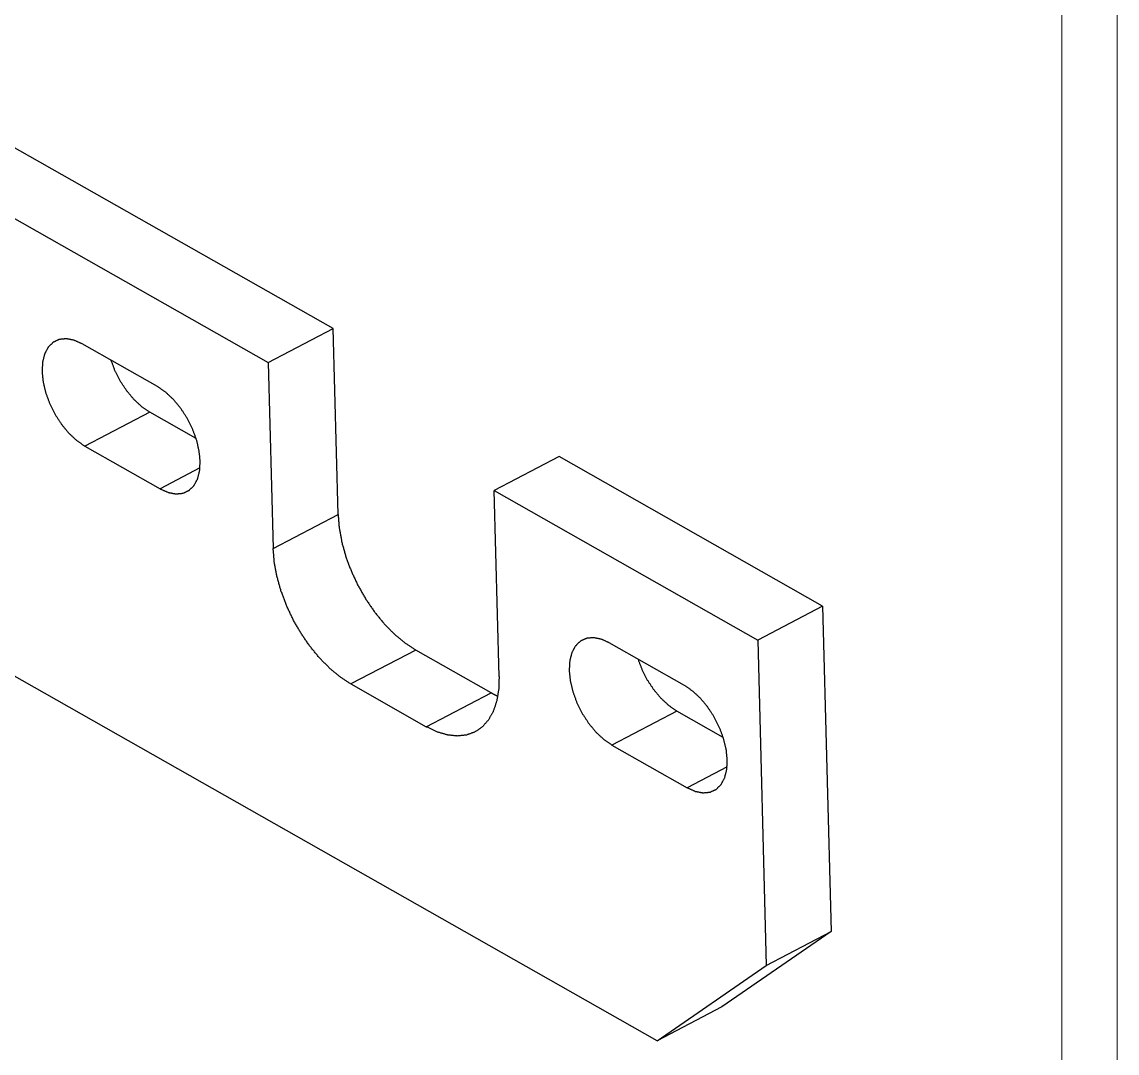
# Model space of a CAD drawing. Header units: millimetres. Extents: x 0 to 420, y 0 to 297.
# Drawn here: x 321.1 to 420, y 66.9 to 160 of the extents above; entities that cross this region are included whole.
import ezdxf

# ---------------------------------------------------------------- set-up
doc = ezdxf.new("R2010")
doc.units = ezdxf.units.MM
doc.layers.add('1', color=7, linetype='Continuous', true_color=0xffffff)

msp = doc.modelspace()

# ---------------------------------------------------------------- linework, layer by layer
at = {"layer": '1', "color": 132, "linetype": 'Continuous', "lineweight": 18}
for p, q in [((420, 0), (420, 297)), ((415, 5), (415, 292))]:
    msp.add_line(p, q, dxfattribs=at)
at = {"layer": '1', "color": 30, "linetype": 'Continuous', "lineweight": 25}
for p, q in [((349.196, 132.296), (308.988, 155.094)), ((303.126, 152.028), (343.334, 129.23)), ((343.334, 129.23), (349.196, 132.296)), ((349.637, 115.509), (349.196, 132.296)), ((333.321, 127.053), (326.519, 130.909)), ((343.334, 129.23), (343.775, 112.444)), ((332.623, 124.743), (326.762, 121.677)), ((336.813, 122.367), (332.623, 124.743)), ((326.762, 121.677), (333.563, 117.821)), ((369.601, 120.726), (363.739, 117.66)), ((393.406, 107.229), (369.601, 120.726)), ((337.164, 119.704), (333.563, 117.821)), ((364.18, 100.874), (363.739, 117.66)), ((363.739, 117.66), (387.545, 104.163)), ((343.775, 112.444), (349.637, 115.509)), ((378.444, 67.982), (304.227, 110.063)), ((393.406, 107.229), (387.545, 104.163)), ((393.406, 107.229), (394.178, 77.853)), ((380.932, 100.058), (374.13, 103.914)), ((387.545, 104.163), (388.316, 74.787)), ((356.659, 103.26), (350.797, 100.194)), ((363.46, 99.404), (356.659, 103.26)), ((350.797, 100.194), (357.599, 96.338)), ((357.599, 96.338), (363.46, 99.404)), ((380.234, 97.748), (374.372, 94.682)), ((384.424, 95.372), (380.234, 97.748)), ((374.372, 94.682), (381.174, 90.825)), ((384.775, 92.709), (381.174, 90.825)), ((394.178, 77.853), (384.306, 71.048)), ((388.316, 74.787), (394.178, 77.853)), ((378.444, 67.982), (388.316, 74.787)), ((384.306, 71.048), (378.444, 67.982))]:
    msp.add_line(p, q, dxfattribs=at)
for points, knots in [([(326.519, 130.909), (325.792, 131.234), (325.097, 131.37), (324.461, 131.31), (323.909, 131.057), (323.463, 130.621), (323.138, 130.019), (322.948, 129.274), (322.899, 128.414), (322.995, 127.473), (323.231, 126.486), (323.597, 125.492), (324.081, 124.529), (324.663, 123.633), (325.321, 122.84), (326.029, 122.179), (326.762, 121.677)], [0, 0, 0.057985, 0.109499, 0.155952, 0.200116, 0.245536, 0.295316, 0.351285, 0.413953, 0.482806, 0.556624, 0.633727, 0.712165, 0.789881, 0.864881, 0.935381, 1, 1]), ([(332.623, 124.743), (331.906, 125.233), (331.211, 125.876), (330.563, 126.647), (329.987, 127.518), (329.504, 128.456), (329.131, 129.428)], [0, 0, 0.145686, 0.304424, 0.473255, 0.648356, 0.825421, 1, 1]), ([(333.563, 117.821), (334.291, 117.495), (334.985, 117.36), (335.621, 117.42), (336.173, 117.673), (336.62, 118.109), (336.944, 118.711), (337.134, 119.456), (337.183, 120.316), (337.087, 121.257), (336.852, 122.244), (336.485, 123.238), (336.001, 124.201), (335.419, 125.097), (334.761, 125.89), (334.053, 126.55), (333.321, 127.053)], [0, 0, 0.057985, 0.109499, 0.155952, 0.200118, 0.245536, 0.295316, 0.351286, 0.413954, 0.482806, 0.556625, 0.633728, 0.712166, 0.789882, 0.864882, 0.935381, 1, 1]), ([(349.637, 115.509), (349.738, 114.276), (349.975, 112.989), (350.343, 111.674), (350.836, 110.36), (351.443, 109.071), (352.151, 107.835), (352.947, 106.677), (353.813, 105.62), (354.734, 104.686), (355.689, 103.894), (356.659, 103.26)], [0, 0, 0.084507, 0.173859, 0.26705, 0.362904, 0.460131, 0.557384, 0.653317, 0.746634, 0.836151, 0.920862, 1, 1]), ([(350.797, 100.194), (349.827, 100.829), (348.872, 101.621), (347.952, 102.555), (347.085, 103.612), (346.289, 104.77), (345.581, 106.006), (344.974, 107.294), (344.481, 108.609), (344.113, 109.923), (343.876, 111.21), (343.775, 112.444)], [0, 0, 0.079138, 0.163848, 0.253366, 0.346683, 0.442615, 0.539868, 0.637096, 0.732951, 0.826142, 0.915493, 1, 1]), ([(374.13, 103.914), (373.403, 104.239), (372.708, 104.374), (372.072, 104.315), (371.52, 104.062), (371.073, 103.626), (370.749, 103.024), (370.559, 102.279), (370.51, 101.419), (370.606, 100.478), (370.842, 99.491), (371.208, 98.497), (371.692, 97.534), (372.274, 96.638), (372.932, 95.845), (373.64, 95.184), (374.372, 94.682)], [0, 0, 0.057985, 0.109499, 0.155952, 0.200117, 0.245536, 0.295316, 0.351286, 0.413953, 0.482806, 0.556624, 0.633727, 0.712165, 0.789882, 0.864882, 0.93538, 1, 1]), ([(380.234, 97.748), (379.517, 98.238), (378.822, 98.881), (378.174, 99.652), (377.598, 100.522), (377.115, 101.461), (376.742, 102.433)], [0, 0, 0.145689, 0.304425, 0.473255, 0.648355, 0.82542, 1, 1]), ([(364.18, 100.874), (364.142, 99.719), (363.966, 98.666), (363.657, 97.736), (363.219, 96.949), (362.663, 96.32), (361.999, 95.862), (361.241, 95.585), (360.404, 95.494), (359.506, 95.591), (358.564, 95.874), (357.599, 96.338)], [0, 0, 0.1116, 0.214691, 0.309307, 0.396275, 0.477351, 0.555216, 0.633146, 0.714405, 0.801641, 0.896576, 1, 1]), ([(381.174, 90.825), (381.901, 90.5), (382.596, 90.365), (383.232, 90.425), (383.784, 90.678), (384.23, 91.113), (384.555, 91.715), (384.745, 92.461), (384.794, 93.321), (384.698, 94.262), (384.462, 95.249), (384.096, 96.243), (383.612, 97.206), (383.03, 98.101), (382.372, 98.895), (381.664, 99.555), (380.932, 100.058)], [0, 0, 0.057982, 0.109496, 0.155953, 0.200116, 0.245535, 0.295314, 0.351285, 0.413953, 0.482805, 0.556624, 0.633728, 0.712164, 0.789882, 0.864881, 0.935382, 1, 1]), ([(363.46, 99.404), (363.759, 99.242), (364.057, 99.097)], [0, 0, 0.506318, 1, 1])]:
    msp.add_open_spline(points, degree=1, knots=knots, dxfattribs=at)

doc.saveas('drawing.dxf')
